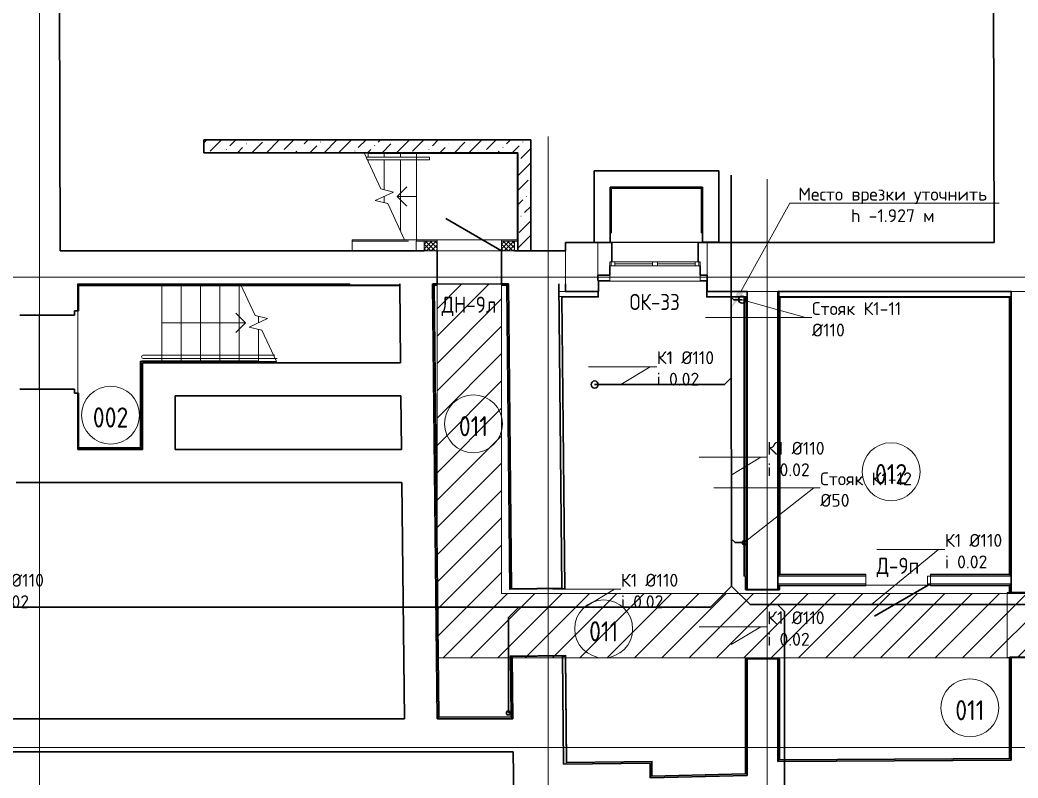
# Model space of a CAD drawing. Header units: millimetres. Extents: x -10178924 to 11692288, y -947381 to 58396.
# Drawn here: x 30247 to 45743, y 12469 to 24234 of the extents above; entities that cross this region are included whole.
import ezdxf
from ezdxf import colors
from ezdxf.entities.mleader import LeaderData, LeaderLine
from ezdxf.math import Vec2, Vec3

# ---------------------------------------------------------------- set-up
doc = ezdxf.new("R2010")
doc.units = ezdxf.units.MM
doc.linetypes.add('ADSK_Линия сетки', pattern=[25, 20, -2.5, 0, -2.5])
for name, color, linetype, lineweight in [('!К1', 32, 'Continuous', 30), ('_ Окна', 7, 'Continuous', 9), ('Аннотация', 7, 'Continuous', 18), ('Выноски ВК', 7, 'Continuous', 0), ('Двери', 7, 'Continuous', 9), ('Лестницы', 7, 'Continuous', 9), ('Марки дверей', 7, 'Continuous', 20), ('Марки окон', 7, 'Continuous', 20), ('Ограждение', 7, 'Continuous', 9), ('Окна', 7, 'Continuous', 9), ('Оси', 253, 'Continuous', 9), ('Пандусы', 7, 'Continuous', 18), ('Перекрытие', 7, 'Continuous', 18), ('Стены внутренние', 7, 'Continuous', 18), ('Стены наружные', 7, 'Continuous', 18), ('Стены несущие', 7, 'Continuous', 30), ('Стены отделка', 7, 'Continuous', 30), ('Стены перегородки', 7, 'Continuous', 30), ('Стены штриховка', 7, 'Continuous', 9), ('Стрелки вверх', 7, 'Continuous', 18), ('Узлы', 7, 'Continuous', 18), ('ШТРИХОВКА', 252, 'Continuous', 15)]:
    doc.layers.add(name, color=color, linetype=linetype, lineweight=lineweight)
doc.layers.add('_надписи канализация', color=7, linetype='Continuous')
doc.layers.add('Линии', color=7, linetype='Continuous', lineweight=9, true_color=0x00a600)
doc.styles.add('GOST Common', font='GOST_Common.ttf', dxfattribs={"width": 0.9, "height": 350})
doc.styles.add('GOST Common_2', font='GOST_Common.ttf', dxfattribs={"width": 0.9, "height": 250})
doc.styles.add('ISOCPEUR', font='isocpeui.ttf', dxfattribs={"width": 0.9})
doc.styles.add('PDF ISOCPEUR', font='isocpeur.ttf')
pattern_1 = [(45, (0, 0), (84.18955, 308.69595), [396.875, -79.375, 3.353, -76.022])]
pattern_2 = [(45, (0, 0), (-35.35534, 35.35534), []), (135, (0, 0), (-35.35534, -35.35534), [])]

# ---------------------------------------------------------------- blocks, each defined once
blk = doc.blocks.new('AC_Дверь_Однопольная_Стальная - 1000х2080h ДН-9л-2715197-План подвала')
at = {"layer": 'Двери', "lineweight": 30}
blk.add_line((500, 255), (-366, 755), dxfattribs=at)
blk = doc.blocks.new('окна_rehau_двупольное - 1360х1320Н ОК33-3751932-План подвала')
at = {"layer": '_ Окна', "lineweight": 18}
for p, q in [((-700, -105), (-700, -45)), ((-700, -45), (-624, -45)), ((-624, -105), (-700, -105)), ((-624, -45), (-624, -105)), ((-38, -105), (-38, -45)), ((-38, -45), (38, -45)), ((38, -105), (-38, -105)), ((38, -45), (38, -105)), ((624, -45), (624, -105)), ((700, -45), (624, -45)), ((624, -105), (700, -105)), ((700, -105), (700, -45))]:
    blk.add_line(p, q, dxfattribs=at)
at = {"layer": '_ Окна'}
for p, q in [((-680, -105), (-680, -45)), ((-624, -75), (-38, -75)), ((38, -75), (624, -75)), ((680, -105), (680, -45))]:
    blk.add_line(p, q, dxfattribs=at)
at = {"layer": 'Окна'}
for p, q in [((-700, -45), (-700, -105)), ((-624, -45), (-700, -45)), ((-700, -105), (-624, -105)), ((-624, -45), (-38, -45)), ((-38, -105), (-624, -105)), ((38, -45), (-38, -45)), ((-38, -105), (38, -105)), ((38, -45), (624, -45)), ((624, -105), (38, -105)), ((700, -45), (624, -45)), ((624, -105), (700, -105)), ((700, -105), (700, -45))]:
    blk.add_line(p, q, dxfattribs=at)
blk = doc.blocks.new('AC_Дверь_Однопольная_Стальная - 850х1850Н нов Д9п EI30-6474928-План подвала')
at = {"layer": 'Двери', "lineweight": 30}
blk.add_line((-500, 60), (366, 560), dxfattribs=at)
blk = doc.blocks.new('Тип верхнего поручня - Верхний поручень_Внутренний_-6935785-План подвала')
at = {"layer": 'Ограждение'}
for p, q in [((35622, 22104), (35640, 22064)), ((36391, 22104), (35622, 22104)), ((36391, 22064), (35640, 22064)), ((36422, 22104), (36391, 22104)), ((36422, 22064), (36391, 22064)), ((36604, 22104), (36422, 22104)), ((36604, 22064), (36422, 22064)), ((36604, 22064), (36604, 22104))]:
    blk.add_line(p, q, dxfattribs=at)
blk = doc.blocks.new('Тип перил - Перила_Внутренний_-6935798-План подвала')
at = {"layer": 'Ограждение'}
for p, q in [((35622, 22104), (35640, 22064)), ((36404, 22104), (35622, 22104)), ((36404, 22064), (35640, 22064)), ((36404, 22064), (36404, 22104))]:
    blk.add_line(p, q, dxfattribs=at)
blk = doc.blocks.new('оси')
at = {"layer": 'Оси', "linetype": 'ADSK_Линия сетки'}
for p, q in [((37050, -2196), (37050, 46378)), ((44950, -2541), (44950, 24580)), ((48350, -2196), (48350, 23921)), ((-3614, 22400), (62615, 22400)), ((-3614, 15100), (62615, 15100))]:
    blk.add_line(p, q, dxfattribs=at)
blk = doc.blocks.new('Подвал')
at = {"layer": 'Стены внутренние', "lineweight": 9}
h = blk.add_hatch(dxfattribs=at)
h.set_pattern_fill('FP_6', color=256, style=0, pattern_type=2)
h.set_pattern_definition(pattern_1)
h.paths.add_polyline_path([(36404, 22174), (38179, 22174), (38179, 22374), (33104, 22374), (33104, 22174)])
h = blk.add_hatch(dxfattribs=at)
h.set_pattern_fill('FP_6', color=256, style=0, pattern_type=2)
h.set_pattern_definition(pattern_1)
h.paths.add_polyline_path([(38179, 21505), (38179, 22174), (37979, 22174), (37979, 21505)])
h = blk.add_hatch(dxfattribs=at)
h.set_pattern_fill('FP_7', color=256, style=0, pattern_type=2)
h.set_pattern_definition([(45, (0, 0), (84.19025, 308.69666), [396.875, -79.375, 3.353, -76.022])])
h.paths.add_polyline_path([(37979, 20651), (38179, 20651), (38179, 21505), (37979, 21505), (37979, 20801)])
at = {"layer": 'Стены наружные', "true_color": 0x6b6b6b}
blk.add_hatch(color=251, dxfattribs=at).paths.add_polyline_path([(36280, 20801), (36280, 20821), (35404, 20821), (35404, 20801), (36229, 20801)])
h = blk.add_hatch(color=251, dxfattribs=at)
h.paths.add_polyline_path([(37979, 20801), (37979, 20801), (37979, 20821), (37723, 20821), (37723, 20801), (37969, 20801)])
h.paths.add_polyline_path([(36722, 20801), (36723, 20802), (36722, 20821), (36404, 20821), (36404, 20801), (36654, 20801)])
h = blk.add_hatch(color=251, dxfattribs=at)
h.paths.add_polyline_path([(39411, 20781), (39436, 20781), (39436, 20786), (39411, 20786)])
h.paths.add_polyline_path([(40846, 20781), (40846, 20786), (40776, 20786), (40776, 20781), (40811, 20781)])
at = {"layer": 'Узлы', "lineweight": 9}
h = blk.add_hatch(dxfattribs=at)
h.set_pattern_fill('FP_8', color=252, style=0, pattern_type=2)
h.set_pattern_definition([(45, (0, 0), (-212.132, 212.132), [])])
h.paths.add_polyline_path([(37266, 14333), (47968, 14333), (47968, 34972), (46968, 34972), (46968, 15333), (37723, 15333), (37723, 20133), (36723, 20133), (36723, 14333), (36757, 14333)])
h = blk.add_hatch(dxfattribs=at)
h.set_pattern_fill('FP_11', color=256, style=0, pattern_type=2)
h.set_pattern_definition(pattern_2)
h.paths.add_polyline_path([(36523, 20651), (36723, 20651), (36722, 20801), (36523, 20801), (36523, 20709)])
h = blk.add_hatch(dxfattribs=at)
h.set_pattern_fill('FP_11', color=256, style=0, pattern_type=2)
h.set_pattern_definition(pattern_2)
h.paths.add_polyline_path([(37923, 20651), (37923, 20801), (37723, 20801), (37723, 20651), (37832, 20651)])
at = {"layer": 'Лестницы'}
for p, q in [((35654, 22174), (35589, 22174)), ((35589, 22174), (35852, 21611)), ((35654, 22104), (35654, 22174)), ((35654, 22104), (35654, 22174)), ((35904, 22171), (35904, 22174)), ((35904, 22171), (35904, 22174)), ((35904, 22104), (35904, 22161)), ((35904, 22104), (35904, 22161)), ((36154, 22171), (36154, 22174)), ((36154, 22171), (36154, 22174)), ((36154, 22104), (36154, 22161)), ((36154, 22104), (36154, 22161)), ((36404, 22171), (36404, 22174)), ((36404, 22171), (36404, 22174)), ((36404, 22104), (36404, 22161)), ((36404, 22104), (36404, 22161)), ((35654, 22034), (35654, 22064)), ((35654, 22034), (35654, 22064)), ((35904, 21598), (35904, 22064)), ((35904, 21598), (35904, 22064)), ((36154, 20961), (36154, 22064)), ((36154, 20961), (36154, 22064)), ((36404, 20821), (36404, 22064)), ((36404, 20821), (36404, 22064)), ((36046, 21563), (35763, 21431)), ((35852, 21611), (36046, 21563)), ((35763, 21431), (35957, 21384)), ((35904, 21397), (35904, 21497)), ((35904, 21397), (35904, 21497)), ((35957, 21384), (36220, 20821)), ((36404, 20821), (36280, 20821)), ((32450, 20109), (32450, 18945)), ((32450, 20109), (32450, 18945)), ((32750, 20109), (32750, 18945)), ((32750, 20109), (32750, 18945)), ((33050, 20109), (33050, 18945)), ((33050, 20109), (33050, 18945)), ((33350, 20109), (33350, 18945)), ((33350, 20109), (33350, 18945)), ((33650, 20109), (33650, 18945)), ((33650, 20109), (33650, 18945)), ((33897, 19646), (33670, 20133)), ((33808, 19467), (34091, 19599)), ((34091, 19599), (33897, 19646)), ((33950, 19633), (33950, 19533)), ((33950, 19633), (33950, 19533)), ((34003, 19420), (33808, 19467)), ((33950, 19433), (33950, 18933)), ((33950, 19433), (33950, 18933)), ((34229, 18933), (34003, 19420)), ((33935, 18933), (33950, 18933)), ((33950, 18933), (34229, 18933))]:
    blk.add_line(p, q, dxfattribs=at)
at = {"layer": 'Линии', "color": 7, "lineweight": 18}
for p, q in [((36723, 20801), (36523, 20801)), ((36523, 20801), (36523, 20651)), ((36723, 20651), (36723, 20801)), ((37923, 20801), (37723, 20801)), ((37723, 20801), (37723, 20651)), ((37923, 20651), (37923, 20801)), ((36523, 20651), (36723, 20651)), ((37723, 20651), (37923, 20651)), ((34202, 19033), (32162, 19033)), ((34242, 18978), (32162, 18978))]:
    blk.add_line(p, q, dxfattribs=at)
at = {"layer": 'Линии', "color": 7}
for p, q in [((37723, 20133), (36723, 20133)), ((36723, 20133), (36723, 14333)), ((37723, 15333), (37723, 20133)), ((42040, 15333), (37723, 15333)), ((46968, 15333), (42040, 15333)), ((36723, 14333), (41897, 14333)), ((41897, 14333), (47968, 14333))]:
    blk.add_line(p, q, dxfattribs=at)
for centre in [(31654, 18102), (37288, 17967), (43772, 17223), (39310, 14783), (44995, 13559)]:
    blk.add_circle(centre, 450, dxfattribs=at)
at = {"layer": 'Линии', "color": 7, "lineweight": 18}
blk.add_arc((32162, 19005), 27.3, 90, 270, dxfattribs=at)
at = {"layer": 'Пандусы'}
for p, q in [((31147, 18442), (31147, 19718)), ((30547, 18505), (30547, 19655)), ((45577, 15348), (45577, 14338)), ((45607, 15348), (45577, 15348)), ((45607, 14338), (45577, 14338))]:
    blk.add_line(p, q, dxfattribs=at)
at = {"layer": 'Перекрытие'}
for p, q in [((36723, 20821), (37723, 20821)), ((31147, 19718), (31147, 18442)), ((44337, 15463), (44337, 15603)), ((44337, 15603), (44382, 15603)), ((43382, 15463), (44382, 15463)), ((44382, 15483), (44337, 15483)), ((45577, 15348), (45607, 15348)), ((45607, 14338), (45577, 14338)), ((42016, 12725), (42036, 12725))]:
    blk.add_line(p, q, dxfattribs=at)
at = {"layer": 'Стены внутренние'}
for p, q in [((39436, 20781), (40776, 20781)), ((36723, 20651), (37723, 20651)), ((39227, 20191), (39217, 20191)), ((37723, 20141), (36723, 20141))]:
    blk.add_line(p, q, dxfattribs=at)
at = {"layer": 'Стены внутренние', "color": 8, "true_color": 0x7f7f7f}
blk.add_line((46014, 20021), (45637, 20021), dxfattribs=at)
at = {"layer": 'Стены наружные'}
for p, q in [((39436, 20786), (40776, 20786)), ((40806, 20181), (39406, 20181))]:
    blk.add_line(p, q, dxfattribs=at)
at = {"layer": 'Стены несущие'}
for p, q in [((30872, 20651), (30820, 36166)), ((45357, 25560), (45372, 20781)), ((38179, 22374), (33104, 22374)), ((33104, 22374), (33104, 22174)), ((38179, 22374), (38179, 20651)), ((33104, 22174), (37979, 22174)), ((37979, 20651), (37979, 22174)), ((39161, 21891), (39161, 20781)), ((41096, 21891), (39161, 21891)), ((41096, 20786), (41096, 21891)), ((39411, 20781), (39411, 21641)), ((39411, 21641), (40846, 21641)), ((40846, 20786), (40846, 21641)), ((39436, 20781), (38717, 20781)), ((38717, 20781), (38717, 20651)), ((39436, 20481), (39436, 20781)), ((40776, 20781), (40776, 20481)), ((45372, 20781), (40776, 20781)), ((40846, 20786), (41096, 20786)), ((30872, 20651), (36523, 20651)), ((36723, 20141), (36723, 20651)), ((37723, 20141), (37723, 20651)), ((38717, 20651), (37923, 20651)), ((39406, 20271), (39406, 20421)), ((40806, 20421), (40806, 20271)), ((39217, 20191), (39217, 20271)), ((39217, 20271), (39406, 20271)), ((39227, 20021), (39227, 20191)), ((40917, 20271), (40806, 20271)), ((40917, 20271), (40917, 20021)), ((31147, 19718), (31147, 20141)), ((36144, 20141), (36158, 18913)), ((36727, 13388), (36654, 20141)), ((36723, 20141), (36664, 20141)), ((37832, 20141), (37723, 20141)), ((37880, 15406), (37832, 20141)), ((38612, 20141), (38660, 15414)), ((38717, 20141), (38717, 20021)), ((38717, 20021), (39227, 20021)), ((40917, 20021), (41536, 20021)), ((41536, 20021), (41536, 15396)), ((42016, 15396), (42016, 20021)), ((42016, 20021), (45637, 20021)), ((45637, 20021), (45637, 15348)), ((31094, 19655), (31094, 19718)), ((31094, 19718), (31147, 19718)), ((30247, 19655), (31094, 19655)), ((36158, 18913), (32148, 18913)), ((32148, 17566), (32148, 18913)), ((31094, 18505), (30247, 18505)), ((31094, 18442), (31094, 18505)), ((31147, 18442), (31094, 18442)), ((31147, 18442), (31147, 17566)), ((32658, 17566), (32658, 18403)), ((32658, 18403), (36163, 18403)), ((36163, 18403), (36172, 17566)), ((32148, 17566), (31147, 17566)), ((36172, 17566), (32658, 17566)), ((30187, 17056), (36178, 17056)), ((36178, 17056), (36217, 13388)), ((37880, 15406), (38660, 15414)), ((41536, 15396), (42016, 15396)), ((45637, 15348), (46117, 15348)), ((37890, 14356), (38670, 14364)), ((37890, 14356), (37900, 13388)), ((38687, 12686), (38670, 14364)), ((41536, 14321), (41536, 12510)), ((42016, 14321), (41536, 14321)), ((42016, 12724), (42016, 14321)), ((45637, 14338), (45637, 12747)), ((46117, 14338), (45637, 14338)), ((36217, 13388), (10815, 13388)), ((37900, 13388), (36727, 13388)), ((7648, 12878), (37905, 12878)), ((37905, 12878), (37913, 12168)), ((45637, 12747), (42016, 12724)), ((40031, 12702), (38687, 12686)), ((40033, 12470), (40031, 12702)), ((41536, 12510), (40033, 12470))]:
    blk.add_line(p, q, dxfattribs=at)
at = {"layer": 'Стены отделка', "lineweight": 9}
for p, q in [((37979, 22171), (35654, 22171)), ((35654, 22171), (35654, 22161)), ((35654, 22161), (37969, 22161)), ((37969, 20821), (37969, 22161)), ((39431, 20931), (39431, 21621)), ((39431, 21621), (40826, 21621)), ((40826, 20931), (40826, 21641)), ((39411, 20931), (39431, 20931)), ((40826, 20931), (40846, 20931)), ((35404, 20651), (35404, 20821)), ((35404, 20821), (36280, 20821)), ((35404, 20801), (36280, 20801)), ((36399, 20651), (36399, 20801)), ((36399, 20801), (36523, 20801)), ((36723, 20821), (36404, 20821)), ((36404, 20801), (36404, 20821)), ((36723, 20801), (36723, 20821)), ((37979, 20821), (37723, 20821)), ((37723, 20801), (37723, 20821)), ((37979, 20801), (37923, 20801)), ((39436, 20786), (39411, 20786)), ((39436, 20781), (39436, 20786)), ((40846, 20786), (40776, 20786)), ((40776, 20786), (40776, 20781)), ((40846, 20781), (40846, 20786)), ((39227, 20181), (39406, 20181)), ((39406, 20181), (39406, 20271)), ((40806, 20271), (40806, 20181)), ((40806, 20181), (40907, 20181)), ((40907, 20181), (40907, 19931)), ((35367, 20141), (31147, 20141)), ((36145, 20121), (31147, 20121)), ((31159, 19718), (31159, 20109)), ((31159, 20109), (36145, 20109)), ((35367, 20121), (35367, 20141)), ((36654, 20141), (36674, 20142)), ((36664, 20141), (36664, 20121)), ((36664, 20121), (36685, 20121)), ((36747, 13408), (36674, 20142)), ((36757, 13425), (36685, 20111)), ((36685, 20111), (36723, 20111)), ((36723, 20141), (36723, 20111)), ((37723, 20141), (37723, 20111)), ((37723, 20111), (37802, 20111)), ((37850, 15396), (37802, 20111)), ((37832, 20121), (37812, 20121)), ((37812, 20121), (37832, 20121)), ((37812, 20121), (37812, 20111)), ((37832, 20141), (37832, 20121)), ((38717, 20021), (38613, 20021)), ((38613, 20021), (38613, 19941)), ((39227, 19931), (39227, 20021)), ((42036, 20021), (42036, 15621)), ((39217, 19941), (38613, 19941)), ((38654, 19942), (38614, 19941)), ((38614, 19941), (38660, 15414)), ((38654, 19942), (38700, 15415)), ((38710, 15415), (38664, 19931)), ((38664, 19931), (39227, 19931)), ((40907, 19931), (41486, 19931)), ((41486, 19931), (41486, 15603)), ((41496, 19941), (41536, 19941)), ((41496, 15603), (41496, 19941)), ((41516, 19941), (41516, 15603)), ((42036, 19941), (45637, 19941)), ((42048, 15635), (42048, 19929)), ((42048, 19929), (45605, 19929)), ((45605, 19929), (45605, 15635)), ((45617, 19941), (45617, 15603)), ((31147, 19718), (31159, 19718)), ((32128, 18939), (32116, 18939)), ((32116, 18939), (32116, 17586)), ((32128, 17586), (32128, 18939)), ((32128, 18933), (33935, 18933)), ((33935, 18945), (32138, 18945)), ((32138, 18945), (32138, 18933)), ((33556, 18945), (33556, 18933)), ((33935, 18913), (33935, 18945)), ((31159, 18442), (31147, 18442)), ((31159, 17598), (31159, 18442)), ((31147, 17586), (32148, 17586)), ((32148, 17598), (31159, 17598)), ((41486, 15603), (41496, 15603)), ((41506, 15603), (41536, 15603)), ((41506, 15603), (41506, 15396)), ((42016, 15621), (42036, 15621)), ((42036, 15623), (42037, 15623)), ((42037, 15623), (42037, 15603)), ((43382, 15635), (42048, 15635)), ((43382, 15603), (43382, 15635)), ((44382, 15635), (44382, 15603)), ((45605, 15635), (44382, 15635)), ((37850, 15396), (38710, 15405)), ((38700, 15415), (37860, 15406)), ((37880, 15404), (37860, 15404)), ((37880, 15404), (37880, 15406)), ((38710, 15405), (38710, 15415)), ((41506, 15396), (41536, 15396)), ((42036, 15396), (41516, 15396)), ((41516, 15396), (41516, 15386)), ((41516, 15386), (42036, 15386)), ((42017, 15483), (42017, 15463)), ((42046, 15463), (42017, 15463)), ((42036, 15463), (42036, 15396)), ((42036, 15396), (42046, 15396)), ((42036, 15386), (42036, 15396)), ((42046, 15396), (42046, 15453)), ((42046, 15453), (43382, 15453)), ((43382, 15483), (43382, 15483)), ((43382, 15453), (43382, 15483)), ((44382, 15483), (44382, 15453)), ((44382, 15453), (45607, 15453)), ((45607, 15453), (45607, 15348)), ((46137, 15348), (45607, 15348)), ((45617, 15483), (45617, 15453)), ((45637, 15338), (45637, 15348)), ((45637, 15338), (46147, 15338)), ((38720, 14375), (37860, 14366)), ((37860, 14366), (37870, 13421)), ((37870, 14356), (38710, 14365)), ((37870, 14354), (37870, 14356)), ((37890, 14354), (37870, 14354)), ((38710, 14356), (38670, 14355)), ((38670, 14355), (38687, 12686)), ((38710, 14365), (38727, 12687)), ((38737, 12717), (38720, 14375)), ((41536, 14321), (41506, 14321)), ((41506, 14321), (41506, 12540)), ((42036, 14331), (41516, 14331)), ((41516, 14331), (41516, 14321)), ((41516, 14321), (42036, 14321)), ((41536, 14321), (41536, 14321)), ((42016, 14321), (42016, 14321)), ((42046, 14321), (42016, 14321)), ((42036, 14321), (42036, 14331)), ((42046, 12755), (42046, 14321)), ((45607, 14338), (45607, 12779)), ((45607, 14338), (45637, 14338)), ((46127, 14348), (45617, 14348)), ((45617, 14348), (45617, 14338)), ((36727, 13408), (36747, 13408)), ((36747, 13415), (36747, 13395)), ((36747, 13415), (37900, 13410)), ((36747, 13395), (37900, 13390)), ((37870, 13421), (36757, 13425)), ((37880, 13391), (37880, 13420)), ((37900, 13391), (37880, 13391)), ((37900, 13390), (37900, 13410)), ((38727, 12707), (40051, 12722)), ((38727, 12707), (38728, 12687)), ((40061, 12732), (38737, 12717)), ((40051, 12491), (40051, 12722)), ((40061, 12501), (40061, 12732)), ((42016, 12735), (42036, 12735)), ((42036, 12745), (45637, 12769)), ((42036, 12725), (45637, 12749)), ((42036, 12735), (42036, 12725)), ((45607, 12779), (42046, 12755)), ((45617, 12769), (45617, 12779)), ((45617, 12769), (45637, 12769)), ((38687, 12686), (38727, 12687)), ((40031, 12702), (40031, 12470)), ((40031, 12470), (40033, 12470)), ((41506, 12540), (40061, 12501)), ((41516, 12540), (41516, 12530)), ((41516, 12510), (41536, 12510)), ((41516, 12510), (41516, 12510))]:
    blk.add_line(p, q, dxfattribs=at)
at = {"layer": 'Стены перегородки', "lineweight": 18}
for p, q in [((42017, 15603), (42017, 15483)), ((43382, 15603), (42017, 15603)), ((43382, 15483), (43382, 15603)), ((44382, 15603), (44382, 15483)), ((44382, 15603), (45637, 15603)), ((43382, 15483), (42017, 15483)), ((44382, 15483), (45637, 15483))]:
    blk.add_line(p, q, dxfattribs=at)
at = {"layer": 'Стены штриховка'}
for p, q in [((39217, 20271), (39217, 20781)), ((40917, 20271), (40917, 20781)), ((38717, 20141), (38717, 20651)), ((39227, 20191), (39406, 20191)), ((40806, 20191), (40917, 20191)), ((31157, 19718), (31157, 20111)), ((31157, 20111), (36145, 20111)), ((36685, 20121), (36723, 20121)), ((37723, 20121), (37812, 20121)), ((37860, 15404), (37812, 20111)), ((39217, 19941), (39217, 20021)), ((40917, 20021), (40917, 19941)), ((42016, 20021), (41536, 20021)), ((40917, 19941), (41496, 19941)), ((42046, 15633), (42046, 19931)), ((42046, 19931), (45607, 19931)), ((45607, 19931), (45607, 15633)), ((32118, 18939), (32118, 17586)), ((33935, 18943), (32138, 18943)), ((31157, 17596), (31157, 18442)), ((32148, 17596), (31157, 17596)), ((41516, 15603), (41516, 15396)), ((43382, 15623), (42037, 15623)), ((43382, 15633), (42046, 15633)), ((45607, 15633), (44382, 15633)), ((45617, 15623), (44382, 15623)), ((42046, 15463), (43382, 15463)), ((44382, 15463), (45617, 15463)), ((45617, 15453), (45617, 15348)), ((37870, 14354), (37880, 13420)), ((41516, 12540), (41516, 14321)), ((42036, 14321), (42036, 12745)), ((45617, 14338), (45617, 12779)), ((40051, 12491), (41516, 12530))]:
    blk.add_line(p, q, dxfattribs=at)
at = {"layer": 'Стрелки вверх'}
for p, q in [((36104, 21497), (36254, 21647)), ((36154, 21497), (36104, 21497)), ((36104, 21497), (36254, 21347)), ((36404, 21497), (36154, 21497)), ((33750, 19533), (33600, 19683)), ((32450, 19533), (32750, 19533)), ((32750, 19533), (33050, 19533)), ((33050, 19533), (33350, 19533)), ((33350, 19533), (33650, 19533)), ((33750, 19533), (33600, 19383)), ((33650, 19533), (33750, 19533))]:
    blk.add_line(p, q, dxfattribs=at)
at = {"layer": 'Двери', "color": 8, "true_color": 0x7f7f7f}
blk.add_blockref('AC_Дверь_Однопольная_Стальная - 1000х2080h ДН-9л-2715197-План подвала', (37223, 20396), dxfattribs=at)
at = {"layer": 'Двери', "color": 8, "true_color": 0x7f7f7f, "rotation": 180}
blk.add_blockref('AC_Дверь_Однопольная_Стальная - 850х1850Н нов Д9п EI30-6474928-План подвала', (43882, 15543), dxfattribs=at)
at = {"layer": 'Ограждение'}
for name in ['Тип верхнего поручня - Верхний поручень_Внутренний_-6935785-План подвала', 'Тип перил - Перила_Внутренний_-6935798-План подвала']:
    blk.add_blockref(name, (0, 0), dxfattribs=at)
at = {"layer": 'Окна'}
blk.add_blockref('окна_rehau_двупольное - 1360х1320Н ОК33-3751932-План подвала', (40106, 20526), dxfattribs=at)
at = {"layer": 'ШТРИХОВКА'}
blk.add_blockref('оси', (-6500, -2155), dxfattribs=at)
at = {"layer": 'Аннотация', "lineweight": 9, "char_height": 312.5, "width": 520.21, "attachment_point": 5, "line_spacing_factor": 1.022766, "style": 'GOST Common'}
for s, insert in [('002', (31654, 18065)), ('011', (37288, 17930)), ('012', (43772, 17186)), ('011', (39310, 14746)), ('011', (44995, 13522))]:
    blk.add_mtext(s, dxfattribs=dict(at, insert=insert))
at = {"layer": 'Марки дверей', "lineweight": 9, "char_height": 250, "attachment_point": 5, "line_spacing_factor": 1.022766, "style": 'GOST Common_2'}
for s, insert, width in [('\\pxqc,t1.8,3.6,5.4,7.2,9,10.8,12.6,14.4,16.2,18,19.8,21.6,23.4,25.2,27,28.8,30.6,32.4,34.2,36,37.8,39.6,41.4,43.2,45,46.8,48.6,50.4,52.2,54,55.8,57.6;{ДН-9л}', (37219, 19789), 869.4), ('\\pxqc,t1.8,3.6,5.4,7.2,9,10.8,12.6,14.4,16.2,18,19.8,21.6,23.4,25.2,27,28.8,30.6,32.4,34.2,36,37.8,39.6,41.4,43.2,45,46.8,48.6,50.4,52.2,54,55.8,57.6;{Д-9п}', (43878, 15737), 690.3)]:
    blk.add_mtext(s, dxfattribs=dict(at, insert=insert, width=width))
at = {"layer": 'Марки окон', "lineweight": 9, "insert": (40102, 19857), "char_height": 250, "width": 845.1, "attachment_point": 5, "line_spacing_factor": 1.022766, "style": 'GOST Common_2'}
blk.add_mtext('\\pxqc,t1.8,3.6,5.4,7.2,9,10.8,12.6,14.4,16.2,18,19.8,21.6,23.4,25.2,27,28.8,30.6,32.4,34.2,36,37.8,39.6,41.4,43.2,45,46.8,48.6,50.4,52.2,54,55.8,57.6;{ОК-33}', dxfattribs=at)
blk = doc.blocks.new('_None')

msp = doc.modelspace()

# ---------------------------------------------------------------- linework, layer by layer
at = {"layer": '!К1'}
for p, q in [((41295.7, 15448.1), (41290.6, 19704.2)), ((42116.7, 1377.7), (42116.7, 15053.8))]:
    msp.add_line(p, q, dxfattribs=at)
for points in [[(41290.6, 19704.2), (41290.6, 21825.4)], [(41458.8, 19892.7), (41330.6, 19892.7), (41290.6, 19931.3)], [(48582.4, 19882.5), (48582.4, 15461.3), (48283, 15161.9), (41581.8, 15161.9), (41295.7, 15448.1)], [(39170, 18576.3), (41185.7, 18576.3), (41290.6, 18681.3)], [(41492, 16122.1), (41349.8, 16122.1), (41290.6, 16181.3)], [(27444.8, 15460.2), (27782.5, 15122.4), (40970.1, 15122.4), (41295.7, 15448.1)], [(37830, 13478), (37830, 14958.6), (37993.9, 15122.4)], [(42116.7, 15053.8), (42008.6, 15161.9)]]:
    msp.add_lwpolyline(points, dxfattribs=at)
for centre, radius in [((41458.8, 19892.7), 55), ((39170, 18576.3), 55), ((41492, 16122.1), 30), ((37830, 13478), 30)]:
    msp.add_circle(centre, radius, dxfattribs=at)

# ---------------------------------------------------------------- block references
at = {"layer": 'ШТРИХОВКА'}
msp.add_blockref('Подвал', (0, 0), dxfattribs=at)

# ---------------------------------------------------------------- leaders
at = {"layer": '_надписи канализация', "lineweight": -2}
ml = msp.add_multileader_mtext('Standard', dxfattribs=at)
ml.set_content('\\A1;Гаситель напора', color=256, style='ISOCPEUR')
ml.set_leader_properties(lineweight=13)
ml.set_arrow_properties(name='NONE')
ml.build(insert=Vec2(0, 0))
ml.multileader.update_dxf_attribs({"text_left_attachment_type": 6, "text_right_attachment_type": 6, "dogleg_length": 100, "arrow_head_size": 300, "scale": 100})
ctx = ml.context
ctx.base_point, ctx.scale, ctx.char_height, ctx.arrow_head_size, ctx.landing_gap_size, ctx.plane_origin = Vec3(-133935.6, 12749.9), 100, 250, 300, 0.09, Vec3(-142698.1, 15081)
ctx.left_attachment, ctx.right_attachment, ctx.text_align_type = 6, 6, 1
notes = []
notes.append((ctx, [(0, (1, 1, 0), (-134035.6, 12749.9), (1, 0), 100, [(1, [(-135708.9, 13639.6)], 0, [])])]))
ctx.mtext.insert, ctx.mtext.width, ctx.mtext.alignment, ctx.mtext.flow_direction = Vec3(-132610.5, 13074.9), 5926.326, 2, 5
at = {"layer": 'Выноски ВК', "ltscale": 50}
ml = msp.add_multileader_mtext('Standard', dxfattribs=at)
ml.set_content('Место врезки уточнить\\Ph -1.927 м ', color=256, style='PDF ISOCPEUR')
ml.set_leader_properties(color=256, linetype='ByLayer', lineweight=-1)
ml.build(insert=Vec2(0, 0))
ml.multileader.update_dxf_attribs({"text_left_attachment_type": 6, "text_right_attachment_type": 6, "dogleg_length": 100, "arrow_head_size": 300})
ctx = ml.context
ctx.base_point, ctx.char_height, ctx.arrow_head_size, ctx.landing_gap_size, ctx.plane_origin = Vec3(42302.5, 21390.6), 200, 300, 0, Vec3(34046.3, 23472.6)
ctx.left_attachment, ctx.right_attachment, ctx.text_align_type = 6, 6, 1
notes.append((ctx, [(0, (1, 1, 0), (42202.5, 21390.6), (1, 0), 100, [(1, [(41290.6, 19760.4)], 0, [])])]))
ctx.mtext.insert, ctx.mtext.alignment, ctx.mtext.flow_direction = Vec3(43797.5, 21630.6), 2, 5
ml = msp.add_multileader_mtext('Standard', dxfattribs=at)
ml.set_content('Стояк К1-11 ^J%%C110', color=256, style='PDF ISOCPEUR')
ml.set_leader_properties(color=256, linetype='ByLayer', lineweight=-1)
ml.set_arrow_properties(name='NONE')
ml.build(insert=Vec2(0, 0))
ml.multileader.update_dxf_attribs({"text_left_attachment_type": 6, "text_right_attachment_type": 6, "dogleg_length": 100, "arrow_head_size": 300})
ctx = ml.context
ctx.base_point, ctx.char_height, ctx.arrow_head_size, ctx.landing_gap_size, ctx.plane_origin = Vec3(42543.4, 19615.2), 200, 300, 0, Vec3(34214.4, 23604.9)
ctx.left_attachment, ctx.right_attachment = 6, 6
notes.append((ctx, [(0, (1, 1, 0), (42443.4, 19615.2), (1, 0), 100, [(1, [(41458.8, 19892.7)], 0, [])])]))
ctx.mtext.insert, ctx.mtext.flow_direction = Vec3(42543.4, 19855.2), 5
ml = msp.add_multileader_mtext('Standard', dxfattribs=at)
ml.set_content('К1 %%C110\\Pi 0.02', color=256, style='PDF ISOCPEUR')
ml.set_leader_properties(color=256, linetype='ByLayer', lineweight=-1)
ml.set_arrow_properties(name='NONE')
ml.build(insert=Vec2(0, 0))
ml.multileader.update_dxf_attribs({"text_left_attachment_type": 6, "text_right_attachment_type": 6, "dogleg_length": 100, "arrow_head_size": 300})
ctx = ml.context
ctx.base_point, ctx.char_height, ctx.arrow_head_size, ctx.landing_gap_size, ctx.plane_origin = Vec3(40132.9, 18852.7), 200, 300, 0, Vec3(32330.8, 22288.5)
ctx.left_attachment, ctx.right_attachment = 6, 6
notes.append((ctx, [(0, (1, 1, 0), (40032.9, 18852.7), (1, 0), 100, [(1, [(39575.1, 18576.3)], 0, [])])]))
ctx.mtext.insert, ctx.mtext.flow_direction = Vec3(40132.9, 19092.7), 5
ml = msp.add_multileader_mtext('Standard', dxfattribs=at)
ml.set_content('К1 %%C110\\Pi 0.02', color=256, style='PDF ISOCPEUR')
ml.set_leader_properties(color=256, linetype='ByLayer', lineweight=-1)
ml.set_arrow_properties(name='NONE')
ml.build(insert=Vec2(0, 0))
ml.multileader.update_dxf_attribs({"text_left_attachment_type": 6, "text_right_attachment_type": 6, "dogleg_length": 100, "arrow_head_size": 300})
ctx = ml.context
ctx.base_point, ctx.char_height, ctx.arrow_head_size, ctx.landing_gap_size, ctx.plane_origin = Vec3(41848.4, 17447), 200, 300, 0, Vec3(34046.3, 20882.9)
ctx.left_attachment, ctx.right_attachment = 6, 6
notes.append((ctx, [(0, (1, 1, 0), (41748.4, 17447), (1, 0), 100, [(1, [(41290.6, 17170.7)], 0, [])])]))
ctx.mtext.insert, ctx.mtext.flow_direction = Vec3(41848.4, 17687), 5
ml = msp.add_multileader_mtext('Standard', dxfattribs=at)
ml.set_content('Стояк К1-12 ^J%%C50', color=256, style='PDF ISOCPEUR')
ml.set_leader_properties(color=256, linetype='ByLayer', lineweight=-1)
ml.set_arrow_properties(name='NONE')
ml.build(insert=Vec2(0, 0))
ml.multileader.update_dxf_attribs({"text_left_attachment_type": 6, "text_right_attachment_type": 6, "dogleg_length": 100, "arrow_head_size": 300})
ctx = ml.context
ctx.base_point, ctx.char_height, ctx.arrow_head_size, ctx.landing_gap_size, ctx.plane_origin = Vec3(42671.1, 16973), 200, 300, 0, Vec3(34247.6, 19834.3)
ctx.left_attachment, ctx.right_attachment = 6, 6
notes.append((ctx, [(0, (1, 1, 0), (42571.1, 16973), (1, 0), 100, [(1, [(41492, 16122.1)], 0, [])])]))
ctx.mtext.insert, ctx.mtext.flow_direction = Vec3(42671.1, 17213), 5
ml = msp.add_multileader_mtext('Standard', dxfattribs=at)
ml.set_content('К1 %%C110\\Pi 0.02', color=256, style='PDF ISOCPEUR')
ml.set_leader_properties(color=256, linetype='ByLayer', lineweight=-1)
ml.set_arrow_properties(name='NONE')
ml.build(insert=Vec2(0, 0))
ml.multileader.update_dxf_attribs({"text_left_attachment_type": 6, "text_right_attachment_type": 6, "dogleg_length": 100, "arrow_head_size": 300})
ctx = ml.context
ctx.base_point, ctx.char_height, ctx.arrow_head_size, ctx.landing_gap_size, ctx.plane_origin = Vec3(44606.1, 16016.8), 200, 300, 0, Vec3(36225.5, 18874.1)
ctx.left_attachment, ctx.right_attachment = 6, 6
notes.append((ctx, [(0, (1, 1, 0), (44506.1, 16016.8), (1, 0), 100, [(1, [(43469.8, 15161.9)], 0, [])])]))
ctx.mtext.insert, ctx.mtext.flow_direction = Vec3(44606.1, 16256.8), 5
ml = msp.add_multileader_mtext('Standard', dxfattribs=at)
ml.set_content('К1 %%C110\\Pi 0.02', color=256, style='PDF ISOCPEUR')
ml.set_leader_properties(color=256, linetype='ByLayer', lineweight=-1)
ml.set_arrow_properties(name='NONE')
ml.build(insert=Vec2(0, 0))
ml.multileader.update_dxf_attribs({"text_left_attachment_type": 6, "text_right_attachment_type": 6, "dogleg_length": 100, "arrow_head_size": 300})
ctx = ml.context
ctx.base_point, ctx.char_height, ctx.arrow_head_size, ctx.landing_gap_size, ctx.plane_origin = Vec3(29728, 15398.8), 200, 300, 0, Vec3(21925.8, 18834.7)
ctx.left_attachment, ctx.right_attachment = 6, 6
notes.append((ctx, [(0, (1, 1, 0), (29628, 15398.8), (1, 0), 100, [(1, [(29170.2, 15122.4)], 0, [])])]))
ctx.mtext.insert, ctx.mtext.flow_direction = Vec3(29728, 15638.8), 5
ml = msp.add_multileader_mtext('Standard', dxfattribs=at)
ml.set_content('К1 %%C110\\Pi 0.02', color=256, style='PDF ISOCPEUR')
ml.set_leader_properties(color=256, linetype='ByLayer', lineweight=-1)
ml.set_arrow_properties(name='NONE')
ml.build(insert=Vec2(0, 0))
ml.multileader.update_dxf_attribs({"text_left_attachment_type": 6, "text_right_attachment_type": 6, "dogleg_length": 100, "arrow_head_size": 300})
ctx = ml.context
ctx.base_point, ctx.char_height, ctx.arrow_head_size, ctx.landing_gap_size, ctx.plane_origin = Vec3(39576.4, 15398.8), 200, 300, 0, Vec3(31774.3, 18834.7)
ctx.left_attachment, ctx.right_attachment = 6, 6
notes.append((ctx, [(0, (1, 1, 0), (39476.4, 15398.8), (1, 0), 100, [(1, [(39018.6, 15122.4)], 0, [])])]))
ctx.mtext.insert, ctx.mtext.flow_direction = Vec3(39576.4, 15638.8), 5
ml = msp.add_multileader_mtext('Standard', dxfattribs=at)
ml.set_content('К1 %%C110\\Pi 0.02', color=256, style='PDF ISOCPEUR')
ml.set_leader_properties(color=256, linetype='ByLayer', lineweight=-1)
ml.set_arrow_properties(name='NONE')
ml.build(insert=Vec2(0, 0))
ml.multileader.update_dxf_attribs({"text_left_attachment_type": 6, "text_right_attachment_type": 6, "dogleg_length": 100, "arrow_head_size": 300})
ctx = ml.context
ctx.base_point, ctx.char_height, ctx.arrow_head_size, ctx.landing_gap_size, ctx.plane_origin = Vec3(41848.4, 14816.3), 200, 300, 0, Vec3(34046.3, 18252.1)
ctx.left_attachment, ctx.right_attachment = 6, 6
notes.append((ctx, [(0, (1, 1, 0), (41748.4, 14816.3), (1, 0), 100, [(1, [(41290.6, 14539.9)], 0, [])])]))
ctx.mtext.insert, ctx.mtext.flow_direction = Vec3(41848.4, 15056.3), 5
ml = msp.add_multileader_mtext('Standard', dxfattribs=at)
ml.set_content('Присоединение к магистрали К1 через гаситель напора', color=256, style='PDF ISOCPEUR')
ml.set_leader_properties(color=256, linetype='ByLayer', lineweight=-1)
ml.set_arrow_properties(name='NONE')
ml.build(insert=Vec2(0, 0))
ml.multileader.update_dxf_attribs({"text_left_attachment_type": 6, "text_right_attachment_type": 6, "dogleg_length": 100, "arrow_head_size": 300})
ctx = ml.context
ctx.base_point, ctx.char_height, ctx.arrow_head_size, ctx.landing_gap_size, ctx.plane_origin = Vec3(43705.2, 11577.7), 200, 300, 0, Vec3(56490.2, 6738)
ctx.left_attachment, ctx.right_attachment, ctx.text_align_type = 6, 6, 1
notes.append((ctx, [(0, (1, 1, 0), (46435.2, 11577.7), (-1, 0), 100, [(0, [(46948.7, 14117.7)], 0, [])])]))
ctx.mtext.insert, ctx.mtext.width, ctx.mtext.alignment, ctx.mtext.flow_direction = Vec3(45020.2, 11837.7), 3150.977, 2, 5
for ctx, leaders in notes:
    for number, flags, end, landing, length, lines in leaders:
        leader = LeaderData()
        leader.index, (leader.has_last_leader_line, leader.has_dogleg_vector, leader.attachment_direction) = number, flags
        leader.last_leader_point, leader.dogleg_vector, leader.dogleg_length = Vec3(end), Vec3(landing), length
        for number, points, colour, breaks in lines:
            line = LeaderLine()
            line.index, line.vertices, line.color, line.breaks = number, Vec3.list(points), colors.encode_raw_color(colour), breaks
            leader.lines.append(line)
        ctx.leaders.append(leader)

doc.saveas('drawing.dxf')
